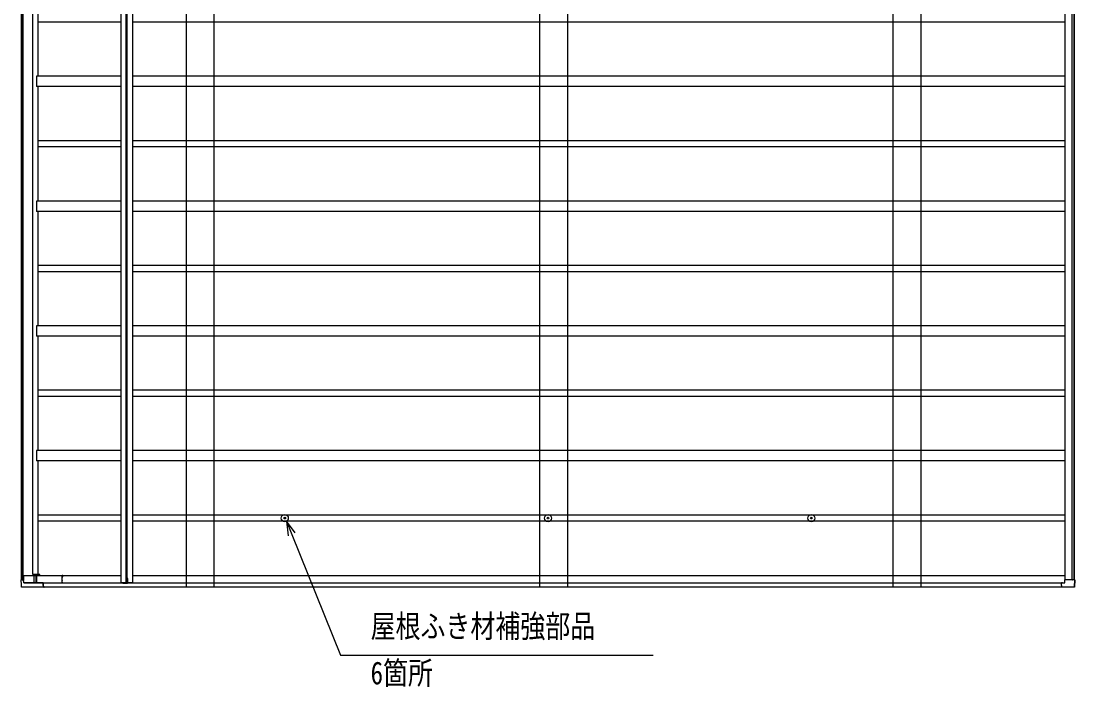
# Model space of a CAD drawing. Units: millimetres, scale not verified. Extents: x -16820 to 16820, y -11880 to 11880.
# Drawn here: x -6221 to -1151, y -4248 to -1046 of the extents above; entities that cross this region are included whole.
import ezdxf
from ezdxf.enums import TextEntityAlignment as Align

# ---------------------------------------------------------------- set-up
doc = ezdxf.new("R2010")
doc.units = ezdxf.units.MM
doc.header["$LTSCALE"] = 60
for name, color, linetype in [('0-3_YKK_11', 7, 'Continuous'), ('0-5_YKK_13', 4, 'Continuous'), ('0-6_YKK_A1', 4, 'Continuous'), ('0-7_YKK_D', 6, 'Continuous')]:
    doc.layers.add(name, color=color, linetype=linetype)
doc.styles.add('ＭＳ ゴシック', font='')
doc.styles.get('ＭＳ ゴシック').set_extended_font_data('MS Gothic')

msp = doc.modelspace()

# ---------------------------------------------------------------- linework, layer by layer
at = {"layer": '0-3_YKK_11'}
msp.add_line((-6020.64, -3711.34), (-6022.65, -3711.34), dxfattribs=at)
for points in [[(-6023.65, -3712.33), (-6023.84, -3730.64), (-6023.84, -3746.64), (-6022.94, -3746.64), (-6022.94, -3745.74), (-6020.64, -3745.74), (-6020.64, -3744.84), (-6022.64, -3744.84), (-6022.64, -3736.09), (-6020.64, -3736.09), (-6020.64, -3735.19), (-6022.34, -3735.19), (-6022.34, -3730.64), (-6022.64, -3718.34), (-6020.64, -3718.34)], [(-6019.64, -3717.34), (-6019.64, -3716.09), (-6020.54, -3716.09), (-6020.54, -3717.44), (-6022.74, -3717.44), (-6022.74, -3712.24), (-6020.54, -3712.24), (-6020.54, -3713.59), (-6019.64, -3713.59), (-6019.64, -3712.34)]]:
    msp.add_lwpolyline(points, dxfattribs=at)
for centre, start, end in [((-6022.65, -3712.34), 89.99998, 179.40627), ((-6020.64, -3712.34), 0.00001, 89.99999), ((-6020.64, -3717.34), 270.00001, 359.99999)]:
    msp.add_arc(centre, 1, start, end, dxfattribs=at)
at = {"layer": '0-5_YKK_13'}
for p, q in [((-4954.56, -3435.85), (-4953.45, -3435.83)), ((-4954.56, -3436.85), (-4953.45, -3436.87)), ((-4953.45, -3435.83), (-4952.93, -3435.73)), ((-4953.45, -3436.87), (-4952.93, -3436.97)), ((-4952.83, -3435.21), (-4952.93, -3435.73)), ((-4952.83, -3437.49), (-4952.93, -3436.97)), ((-4952.81, -3434.1), (-4952.83, -3435.21)), ((-4952.81, -3438.59), (-4952.83, -3437.49)), ((-4951.81, -3434.1), (-4951.8, -3435.21)), ((-4951.81, -3438.59), (-4951.8, -3437.49)), ((-4951.8, -3435.21), (-4951.69, -3435.73)), ((-4951.8, -3437.49), (-4951.69, -3436.97)), ((-4951.18, -3435.83), (-4951.69, -3435.73)), ((-4951.18, -3436.87), (-4951.69, -3436.97)), ((-4950.07, -3435.85), (-4951.18, -3435.83)), ((-4950.07, -3436.85), (-4951.18, -3436.87)), ((-3688.04, -3435.85), (-3686.93, -3435.83)), ((-3688.04, -3436.85), (-3686.93, -3436.87)), ((-3686.93, -3435.83), (-3686.42, -3435.73)), ((-3686.93, -3436.87), (-3686.42, -3436.97)), ((-3686.32, -3435.21), (-3686.42, -3435.73)), ((-3686.32, -3437.49), (-3686.42, -3436.97)), ((-3686.3, -3434.1), (-3686.32, -3435.21)), ((-3686.3, -3438.59), (-3686.32, -3437.49)), ((-3685.3, -3434.1), (-3685.28, -3435.21)), ((-3685.3, -3438.59), (-3685.28, -3437.49)), ((-3685.28, -3435.21), (-3685.18, -3435.73)), ((-3685.28, -3437.49), (-3685.18, -3436.97)), ((-3684.66, -3435.83), (-3685.18, -3435.73)), ((-3684.66, -3436.87), (-3685.18, -3436.97)), ((-3683.55, -3435.85), (-3684.66, -3435.83)), ((-3683.55, -3436.85), (-3684.66, -3436.87)), ((-2421.52, -3435.85), (-2420.41, -3435.83)), ((-2421.52, -3436.85), (-2420.41, -3436.87)), ((-2420.41, -3435.83), (-2419.9, -3435.73)), ((-2420.41, -3436.87), (-2419.9, -3436.97)), ((-2419.8, -3435.21), (-2419.9, -3435.73)), ((-2419.8, -3437.49), (-2419.9, -3436.97)), ((-2419.78, -3434.1), (-2419.8, -3435.21)), ((-2419.78, -3438.59), (-2419.8, -3437.49)), ((-2418.78, -3434.1), (-2418.76, -3435.21)), ((-2418.78, -3438.59), (-2418.76, -3437.49)), ((-2418.76, -3435.21), (-2418.66, -3435.73)), ((-2418.76, -3437.49), (-2418.66, -3436.97)), ((-2418.14, -3435.83), (-2418.66, -3435.73)), ((-2418.14, -3436.87), (-2418.66, -3436.97)), ((-2417.03, -3435.85), (-2418.14, -3435.83)), ((-2417.03, -3436.85), (-2418.14, -3436.87)), ((-6214.88, -3733.35), (-6220.66, -3733.35)), ((-6210.59, -3712.35), (-6209.34, -3712.35)), ((-6209.34, -3712.35), (-6157.41, -3712.35)), ((-6209, -3733.35), (-6208.9, -3733.35)), ((-6208.9, -3733.35), (-6208.71, -3736.35)), ((-6208.71, -3736.35), (-6208.64, -3736.35)), ((-6208.02, -3746.24), (-6208.64, -3736.35)), ((-6207.03, -3747.18), (-6120.31, -3747.18)), ((-6128.68, -3747.18), (-6128.67, -3746.65)), ((-6120.05, -3746.65), (-6120.31, -3747.18)), ((-6118.77, -3746.65), (-6119.1, -3747.33)), ((-6119.1, -3747.33), (-6114.11, -3747.33)), ((-6114.21, -3747.55), (-6114.11, -3747.33)), ((-6114.11, -3747.33), (-6114.1, -3759.51)), ((-5731.73, -3748.45), (-5731.73, -3746.45)), ((-5731.73, -3748.45), (-5711.73, -3748.45)), ((-5707.69, -3726.45), (-5711.73, -3726.45)), ((-5711.69, -3748.45), (-5709.69, -3748.45)), ((-5709.78, -3746.54), (-5709.78, -3726.45)), ((-5709.78, -3746.54), (-5707.69, -3746.54)), ((-5707.69, -3746.54), (-5707.69, -3726.45)), ((-1215.97, -3747.55), (-1215.86, -3747.33)), ((-1215.97, -3747.55), (-1201.52, -3747.55)), ((-1215.95, -3759.61), (-1215.97, -3747.55)), ((-1210.88, -3747.33), (-1215.86, -3747.33)), ((-1210.88, -3747.33), (-1210.84, -3747.25)), ((-1200.52, -3746.55), (-1200.42, -3733.35)), ((-1164.56, -3733.35), (-1200.42, -3733.35)), ((-1153.26, -3733.35), (-1162.86, -3733.35)), ((-1153.2, -3733.35), (-1155.21, -3765.92)), ((-1151.25, -3733.35), (-1153.37, -3766.22)), ((-1152.39, -3733.35), (-1153.13, -3733.35)), ((-6112.21, -3768.66), (-6215.67, -3768.66)), ((-6110.46, -3768.86), (-6214.08, -3768.86)), ((-6112.22, -3766.81), (-6112.21, -3766.35)), ((-6112.1, -3766.35), (-6112.12, -3767.61)), ((-6110.55, -3767.81), (-6110.57, -3766.35)), ((-6110.46, -3766.35), (-6110.45, -3766.93)), ((-1158.19, -3768.66), (-1213.96, -3768.66)), ((-1156.27, -3768.86), (-1212.21, -3768.86))]:
    msp.add_line(p, q, dxfattribs=at)
for points in [[(-6218.63, -3765.92), (-6219.23, -3756.23), (-6220.66, -3733.35)], [(-6215.1, -3733.35), (-6214.96, -3712.35), (-6210.59, -3712.35)], [(-6214.88, -3733.35), (-6214.67, -3733.35), (-6214.32, -3733.35), (-6213.86, -3733.35), (-6213.34, -3733.35)], [(-6208.18, -3746.6), (-6209, -3733.35), (-6213.34, -3733.35)], [(-6114.2, -3759.61), (-6114.21, -3747.55), (-6207.18, -3747.55)], [(-6157.49, -3747.18), (-6157.41, -3712.35), (-6148.13, -3712.35)], [(-6148.22, -3747.18), (-6148.13, -3712.35), (-6146.47, -3712.35)], [(-5731.73, -3746.45), (-5711.73, -3746.45), (-5711.73, -3726.45)], [(-1164.56, -3733.35), (-1164.03, -3733.35), (-1163.53, -3733.35), (-1163.13, -3733.35), (-1162.86, -3733.35)], [(-1152.39, -3733.35), (-1152.03, -3733.35), (-1151.71, -3733.35), (-1151.46, -3733.35), (-1151.3, -3733.35), (-1151.26, -3733.35)], [(-6218.19, -3767.31), (-6218.5, -3766.64), (-6218.6, -3765.92)], [(-6218.17, -3767.27), (-6218.19, -3767.29), (-6218.18, -3767.3)], [(-6215.67, -3768.65), (-6216.26, -3768.61), (-6216.83, -3768.43), (-6217.36, -3768.15), (-6217.83, -3767.78), (-6218.17, -3767.3)], [(-6214.08, -3768.85), (-6214.45, -3768.85), (-6214.82, -3768.79), (-6215.16, -3768.66)], [(-6112.22, -3766.81), (-6112.22, -3766.87), (-6112.22, -3766.92), (-6112.22, -3766.97), (-6112.23, -3767.01), (-6112.23, -3767.03), (-6112.23, -3767.05), (-6112.24, -3767.05), (-6112.24, -3767.04)], [(-6112.23, -3768.63), (-6112.21, -3768.66), (-6112.2, -3768.65), (-6112.18, -3768.58), (-6112.16, -3768.46), (-6112.15, -3768.29), (-6112.13, -3768.09), (-6112.13, -3767.86), (-6112.12, -3767.61)], [(-6110.55, -3767.81), (-6110.54, -3768.08), (-6110.53, -3768.33), (-6110.52, -3768.54), (-6110.5, -3768.7), (-6110.48, -3768.81), (-6110.46, -3768.86), (-6110.45, -3768.84), (-6110.43, -3768.77)], [(-6110.43, -3767.15), (-6110.43, -3767.17), (-6110.43, -3767.17), (-6110.44, -3767.16), (-6110.44, -3767.13), (-6110.45, -3767.1), (-6110.45, -3767.05), (-6110.45, -3766.99), (-6110.45, -3766.93)], [(-1213.96, -3768.66), (-1213.97, -3768.66), (-1213.98, -3768.63)], [(-1155.66, -3767.3), (-1156.01, -3767.78), (-1156.49, -3768.15), (-1157.02, -3768.43), (-1157.59, -3768.61), (-1158.19, -3768.65)], [(-1153.72, -3767.41), (-1154.06, -3767.92), (-1154.53, -3768.32), (-1155.07, -3768.62), (-1155.66, -3768.81), (-1156.27, -3768.84)], [(-1155.64, -3767.31), (-1155.64, -3767.32), (-1155.67, -3767.3), (-1155.72, -3767.27)], [(-1155.23, -3765.92), (-1155.28, -3766.41), (-1155.42, -3766.88), (-1155.66, -3767.3)], [(-1155.3, -3766.42), (-1154.84, -3766.89), (-1154.76, -3766.96)], [(-1154.76, -3766.96), (-1154.44, -3767.13), (-1154.14, -3767.27), (-1153.92, -3767.37), (-1153.76, -3767.43), (-1153.71, -3767.42)], [(-1153.38, -3766.22), (-1153.42, -3766.64), (-1153.52, -3767.05), (-1153.7, -3767.43)]]:
    msp.add_lwpolyline(points, dxfattribs=at)
for centre, radius in [((-4952.31, -3436.35), 17), ((-4952.31, -3436.35), 4), ((-3685.8, -3436.35), 17), ((-3685.8, -3436.35), 4), ((-2419.28, -3436.35), 17), ((-2419.28, -3436.35), 4)]:
    msp.add_circle(centre, radius, dxfattribs=at)
for centre, radius, start, end in [((-4952.31, -3436.35), 2.3, 167.44414, 192.55586), ((-4952.31, -3436.35), 2.3, 77.44414, 102.55586), ((-4952.31, -3436.35), 2.3, 257.44414, 282.55586), ((-4952.31, -3436.35), 2.3, 347.44414, 12.55586), ((-3685.8, -3436.35), 2.3, 167.44414, 192.55586), ((-3685.8, -3436.35), 2.3, 77.44414, 102.55586), ((-3685.8, -3436.35), 2.3, 257.44414, 282.55586), ((-3685.8, -3436.35), 2.3, 347.44414, 12.55586), ((-2419.28, -3436.35), 2.3, 167.44414, 192.55586), ((-2419.28, -3436.35), 2.3, 77.44414, 102.55586), ((-2419.28, -3436.35), 2.3, 257.44414, 282.55586), ((-2419.28, -3436.35), 2.3, 347.44414, 12.55586), ((-5711.69, -3746.54), 1.91, 268.85471, 0.10597), ((-5709.6, -3746.54), 1.91, 268.85471, 0.10597), ((-6103.68, -3759.86), 10.52, 178.65585, 187.36762), ((-5971.36, -3728.88), 146.38, 192.75935, 195.75461), ((-6112.24, -3759.56), 1.86, 178.65515, 187.36924), ((-5971.08, -3727.38), 146.62, 192.77186, 195.69378), ((-6578.87, -3687.59), 475.42, 350.16935, 350.46498), ((-1205.43, -3759.86), 10.52, 178.65585, 187.36762), ((-1073.11, -3728.88), 146.38, 192.75935, 195.75461), ((-1211.89, -3768.68), 0.371, 177.88485, 209.54223)]:
    msp.add_arc(centre, radius, start, end, dxfattribs=at)
for centre, major_axis, ratio, start_param, end_param in [((-5753.1, -31108.48), (-44.68, -73387.97), 0.006965, 4.3298237, 4.3301321), ((-5688.18, 75541.22), (-63.54, -104364.42), 0.006965, 5.5747723, 5.5750816), ((-6207.18, -3746.54), (0.11, -1), 0.989401, 4.6622372, 6.1725881), ((-6207.03, -3746.18), (0.11, -1), 0.989401, 4.6622372, 6.1725881), ((-1201.52, -3746.54), (0.05, -1.01), 0.989569, 6.2326603, 7.7948215)]:
    msp.add_ellipse(centre, major_axis=major_axis, ratio=ratio, start_param=start_param, end_param=end_param, dxfattribs=at)
at = {"layer": '0-6_YKK_A1'}
for p, q in [((-5739.49, -3746.45), (-5739.49, 1673.75)), ((-5714.63, -3746.45), (-5714.63, 1673.75)), ((-5682.6, -3746.45), (-5682.6, 1673.75)), ((-5426.8, 1693.65), (-5426.8, -3766.35)), ((-5292.8, 1693.65), (-5292.8, -3766.35)), ((-3726.8, 1693.65), (-3726.8, -3766.35)), ((-3592.8, 1693.65), (-3592.8, -3766.35)), ((-2026.8, 1693.65), (-2026.8, -3766.35)), ((-1892.8, 1693.65), (-1892.8, -3766.35)), ((-6218.31, -3733.35), (-6218.31, 1660.65)), ((-6213.1, -3712.35), (-6213.1, 1639.65)), ((-6210.87, -3712.35), (-6210.87, 1639.65)), ((-6163.74, -3707.35), (-6163.74, 1639.65)), ((-5711.64, -3726.45), (-5711.64, 1653.75)), ((-5709.72, -3726.45), (-5709.72, 1653.75)), ((-1198.22, -3733.35), (-1198.22, 1660.65)), ((-1164.43, -3733.35), (-1164.43, 1660.65)), ((-1155.68, -3733.35), (-1155.68, 1660.65)), ((-1153.78, -3733.35), (-1153.78, 1660.65)), ((-6137.67, -1311.35), (-6137.67, -161.35)), ((-5739.49, -1051.35), (-6137.67, -1051.35)), ((-1198.22, -1051.35), (-5682.6, -1051.35)), ((-5739.49, -1311.35), (-6146.47, -1311.35)), ((-6146.47, -1311.35), (-6146.47, -1361.35)), ((-1198.22, -1311.35), (-5682.6, -1311.35)), ((-5739.49, -1361.35), (-6146.47, -1361.35)), ((-6137.67, -1911.35), (-6137.67, -1361.35)), ((-1198.22, -1361.35), (-5682.6, -1361.35)), ((-5739.49, -1621.35), (-6137.67, -1621.35)), ((-1198.22, -1621.35), (-5682.6, -1621.35)), ((-5739.49, -1651.35), (-6137.67, -1651.35)), ((-1198.22, -1651.35), (-5682.6, -1651.35)), ((-5739.49, -1911.35), (-6146.47, -1911.35)), ((-6146.47, -1911.35), (-6146.47, -1961.35)), ((-1198.22, -1911.35), (-5682.6, -1911.35)), ((-5739.49, -1961.35), (-6146.47, -1961.35)), ((-6137.67, -2511.35), (-6137.67, -1961.35)), ((-1198.22, -1961.35), (-5682.6, -1961.35)), ((-5739.49, -2221.35), (-6137.67, -2221.35)), ((-1198.22, -2221.35), (-5682.6, -2221.35)), ((-5739.49, -2251.35), (-6137.67, -2251.35)), ((-1198.22, -2251.35), (-5682.6, -2251.35)), ((-5739.49, -2511.35), (-6146.47, -2511.35)), ((-6146.47, -2511.35), (-6146.47, -2561.35)), ((-1198.22, -2511.35), (-5682.6, -2511.35)), ((-5739.49, -2561.35), (-6146.47, -2561.35)), ((-6137.67, -3111.35), (-6137.67, -2561.35)), ((-1198.22, -2561.35), (-5682.6, -2561.35)), ((-5739.49, -2821.35), (-6137.67, -2821.35)), ((-1198.22, -2821.35), (-5682.6, -2821.35)), ((-5739.49, -2851.35), (-6137.67, -2851.35)), ((-1198.22, -2851.35), (-5682.6, -2851.35)), ((-5739.49, -3111.35), (-6146.47, -3111.35)), ((-6146.47, -3111.35), (-6146.47, -3161.35)), ((-1198.22, -3111.35), (-5682.6, -3111.35)), ((-5739.49, -3161.35), (-6146.47, -3161.35)), ((-6137.67, -3707.35), (-6137.67, -3161.35)), ((-1198.22, -3161.35), (-5682.6, -3161.35)), ((-5739.49, -3421.35), (-6137.67, -3421.35)), ((-1198.22, -3421.35), (-5682.6, -3421.35)), ((-5739.49, -3451.35), (-6137.67, -3451.35)), ((-1198.22, -3451.35), (-5682.6, -3451.35)), ((-6129.75, -3707.35), (-6163.74, -3707.35)), ((-6146.47, -3711.35), (-5739.49, -3711.35)), ((-6146.47, -3711.35), (-6146.47, -3746.65)), ((-6146.47, -3746.65), (-1200.53, -3746.65)), ((-6129.75, -3711.35), (-6129.75, -3707.35)), ((-6117.01, -3747.33), (-6117.01, -3746.65)), ((-6117.01, -3747.25), (-1200.81, -3747.25)), ((-5739.49, -3746.45), (-5711.73, -3746.45)), ((-5711.64, -3748.45), (-5711.64, -3748.45)), ((-5707.69, -3746.45), (-5682.6, -3746.45)), ((-5682.6, -3711.35), (-1198.22, -3711.35)), ((-6112.44, -3766.35), (-1214.61, -3766.35))]:
    msp.add_line(p, q, dxfattribs=at)
at = {"layer": '0-7_YKK_D'}
for points in [[(-4901.6, -3507.37), (-4944.02, -3451.19), (-4935.38, -3521.06)], [(-4944.02, -3451.19), (-4918.49, -3514.21), (-4683.31, -4094.67), (-3179.75, -4094.67)]]:
    msp.add_lwpolyline(points, dxfattribs=at)

# ---------------------------------------------------------------- texts
at = {"layer": '0-7_YKK_D', "style": 'ＭＳ ゴシック', "width": 0.8}
for s, p in [('屋根ふき材補強部品', (-4539.31, -4043.59)), ('6箇所', (-4539.31, -4268.59))]:
    msp.add_text(s, height=110, dxfattribs=at).set_placement(p, align=Align.BOTTOM_LEFT)

doc.saveas('drawing.dxf')
